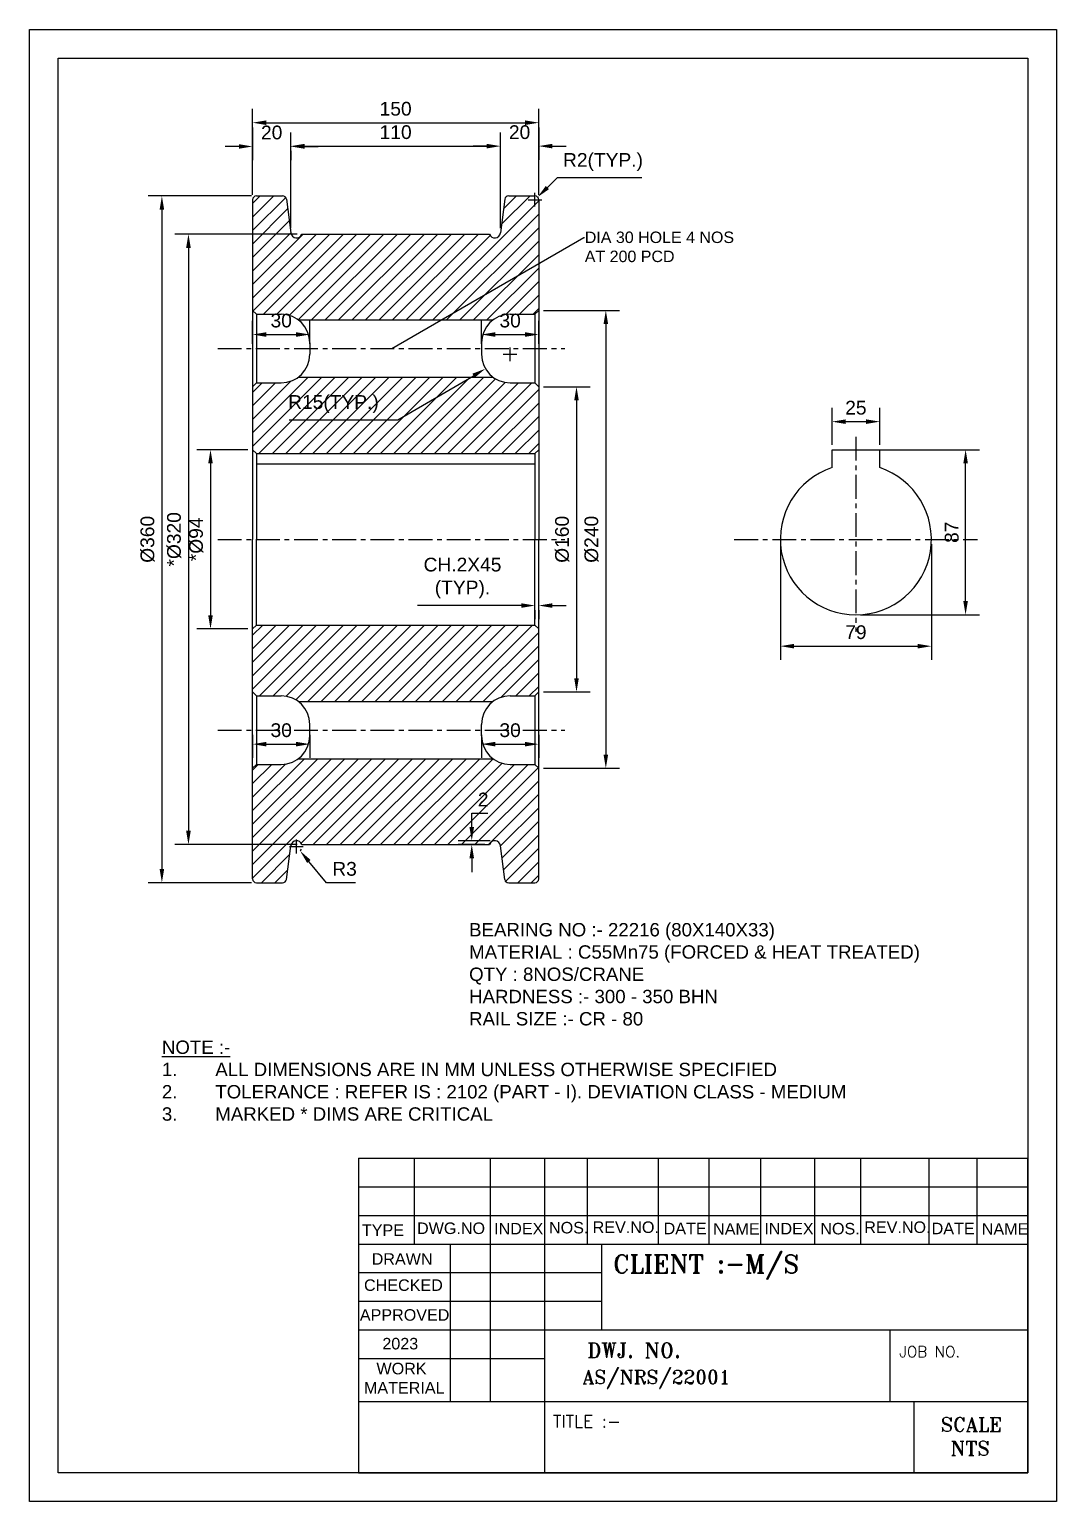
# Model space of a CAD drawing. Header units: inches. Extents: x 479 to 2768, y 129 to 900.
# Drawn here: x 1098 to 1636, y 129 to 900 of the extents above; entities that cross this region are included whole.
import ezdxf
from ezdxf import colors
from ezdxf.entities.mleader import LeaderData, LeaderLine
from ezdxf.math import Vec2, Vec3

# ---------------------------------------------------------------- set-up
doc = ezdxf.new("R2010")
doc.units = ezdxf.units.IN
doc.header["$LTSCALE"] = 10
doc.header["$MEASUREMENT"] = 0
doc.linetypes.add('CENTER', pattern=[2, 1.25, -0.25, 0.25, -0.25])
doc.layers.add('center', color=7, linetype='CENTER')
doc.styles.get("Standard").update_dxf_attribs({"font": 'arial.ttf'})
doc.dimstyles.get("Standard").update_dxf_attribs({"dimscale": 40, "dimtxt": 0.18, "dimasz": 0.18, "dimexe": 0.18, "dimexo": 0.0625, "dimgap": 0.09, "dimtad": 1, "dimtoh": 1, "dimdec": 0, "dimzin": 0, "dimdsep": 46, "dimtxsty": 'Standard', "dimcen": 0.09, "dimadec": 0, "dimazin": 0, "dimtfac": 1, "dimtdec": 0, "dimtofl": 0, "dimtmove": 0, "dimatfit": 3, "dimfxl": 1, "dimtolj": 1, "dimtzin": 0, "dimarcsym": 0})
pattern_1 = [(45, (-429.9646, -79.259), (-3.535534, 3.535534), [])]

# ---------------------------------------------------------------- blocks, each defined once
blk = doc.blocks.new('*D26')
at = {"color": 0, "lineweight": -2, "transparency": 16777216}
for p, q in [((1215.01, 813.62), (1215.01, 858.72)), ((1365.01, 813.62), (1365.01, 858.72)), ((1222.21, 851.52), (1357.81, 851.52))]:
    blk.add_line(p, q, dxfattribs=at)
at = {"color": 0, "transparency": 16777216}
for points in [[(1222.21, 852.72), (1222.21, 850.32), (1215.01, 851.52)], [(1357.81, 852.72), (1357.81, 850.32), (1365.01, 851.52)]]:
    blk.add_solid(points, dxfattribs=at)
at = {"layer": 'Defpoints', "color": 0, "transparency": 16777216}
for p in [(1365.01, 851.52), (1215.01, 811.12), (1365.01, 811.12)]:
    blk.add_point(p, dxfattribs=at)
at = {"color": 0, "transparency": 16777216, "insert": (1290.01, 858.8), "char_height": 7.2, "attachment_point": 5}
blk.add_mtext('\\A1;150', dxfattribs=at)
blk = doc.blocks.new('*D27')
at = {"color": 0, "lineweight": -2, "transparency": 16777216}
for p, q in [((1235.03, 796.23), (1235.03, 846.44)), ((1344.98, 796.23), (1344.98, 846.44)), ((1242.23, 839.24), (1337.78, 839.24))]:
    blk.add_line(p, q, dxfattribs=at)
at = {"color": 0, "transparency": 16777216}
for points in [[(1242.23, 840.44), (1242.23, 838.04), (1235.03, 839.24)], [(1337.78, 840.44), (1337.78, 838.04), (1344.98, 839.24)]]:
    blk.add_solid(points, dxfattribs=at)
at = {"layer": 'Defpoints', "color": 0, "transparency": 16777216}
for p in [(1344.98, 839.24), (1235.03, 793.73), (1344.98, 793.73)]:
    blk.add_point(p, dxfattribs=at)
at = {"color": 0, "transparency": 16777216, "insert": (1290.01, 846.52), "char_height": 7.2, "attachment_point": 5}
blk.add_mtext('\\A1;110', dxfattribs=at)
blk = doc.blocks.new('*D28')
at = {"color": 0, "lineweight": -2, "transparency": 16777216}
for p, q in [((1215.01, 849.02), (1215.01, 831.86)), ((1207.81, 839.06), (1200.61, 839.06)), ((1235.03, 836.74), (1235.03, 831.86)), ((1242.23, 839.06), (1249.43, 839.06))]:
    blk.add_line(p, q, dxfattribs=at)
at = {"color": 0, "transparency": 16777216}
for points in [[(1207.81, 840.26), (1207.81, 837.86), (1215.01, 839.06)], [(1242.23, 840.26), (1242.23, 837.86), (1235.03, 839.06)]]:
    blk.add_solid(points, dxfattribs=at)
at = {"layer": 'Defpoints', "color": 0, "transparency": 16777216}
for p in [(1215.01, 851.52), (1235.03, 839.24), (1235.03, 839.06)]:
    blk.add_point(p, dxfattribs=at)
at = {"color": 0, "transparency": 16777216, "insert": (1225.02, 846.34), "char_height": 7.2, "attachment_point": 5}
blk.add_mtext('\\A1;20', dxfattribs=at)
blk = doc.blocks.new('*D29')
at = {"color": 0, "lineweight": -2, "transparency": 16777216}
for p, q in [((1365.01, 849.02), (1365.01, 832.04)), ((1344.98, 841.74), (1344.98, 846.44)), ((1337.78, 839.24), (1330.58, 839.24)), ((1372.21, 839.24), (1379.41, 839.24))]:
    blk.add_line(p, q, dxfattribs=at)
at = {"color": 0, "transparency": 16777216}
for points in [[(1337.78, 840.44), (1337.78, 838.04), (1344.98, 839.24)], [(1372.21, 840.44), (1372.21, 838.04), (1365.01, 839.24)]]:
    blk.add_solid(points, dxfattribs=at)
at = {"layer": 'Defpoints', "color": 0, "transparency": 16777216}
for p in [(1365.01, 851.52), (1344.98, 839.24), (1365.01, 839.24)]:
    blk.add_point(p, dxfattribs=at)
at = {"color": 0, "transparency": 16777216, "insert": (1354.99, 846.52), "char_height": 7.2, "attachment_point": 5}
blk.add_mtext('\\A1;20', dxfattribs=at)
blk = doc.blocks.new('*D30')
at = {"color": 0, "lineweight": -2, "transparency": 16777216}
for p, q in [((1215.01, 735.62), (1215.01, 747.68)), ((1245.01, 735.62), (1245.01, 747.68)), ((1222.21, 740.48), (1237.81, 740.48))]:
    blk.add_line(p, q, dxfattribs=at)
at = {"color": 0, "transparency": 16777216}
for points in [[(1222.21, 741.68), (1222.21, 739.28), (1215.01, 740.48)], [(1237.81, 741.68), (1237.81, 739.28), (1245.01, 740.48)]]:
    blk.add_solid(points, dxfattribs=at)
at = {"layer": 'Defpoints', "color": 0, "transparency": 16777216}
for p in [(1215.01, 733.12), (1245.01, 740.48), (1245.01, 733.12)]:
    blk.add_point(p, dxfattribs=at)
at = {"color": 0, "transparency": 16777216, "insert": (1230.01, 747.76), "char_height": 7.2, "attachment_point": 5}
blk.add_mtext('\\A1;30', dxfattribs=at)
blk = doc.blocks.new('*D31')
at = {"color": 0, "lineweight": -2, "transparency": 16777216}
for p, q in [((1335.01, 735.62), (1335.01, 747.68)), ((1365.01, 735.62), (1365.01, 747.68)), ((1342.21, 740.48), (1357.81, 740.48))]:
    blk.add_line(p, q, dxfattribs=at)
at = {"color": 0, "transparency": 16777216}
for points in [[(1342.21, 741.68), (1342.21, 739.28), (1335.01, 740.48)], [(1357.81, 741.68), (1357.81, 739.28), (1365.01, 740.48)]]:
    blk.add_solid(points, dxfattribs=at)
at = {"layer": 'Defpoints', "color": 0, "transparency": 16777216}
for p in [(1335.01, 733.12), (1365.01, 740.48), (1365.01, 733.12)]:
    blk.add_point(p, dxfattribs=at)
at = {"color": 0, "transparency": 16777216, "insert": (1350.01, 747.76), "char_height": 7.2, "attachment_point": 5}
blk.add_mtext('\\A1;30', dxfattribs=at)
blk = doc.blocks.new('*D32')
at = {"color": 0, "lineweight": -2, "transparency": 16777216}
for p, q in [((1374.73, 822.59), (1369.58, 817.55)), ((1419.09, 822.59), (1374.73, 822.59)), ((1359.41, 811.12), (1366.61, 811.12)), ((1363.01, 807.52), (1363.01, 814.72))]:
    blk.add_line(p, q, dxfattribs=at)
at = {"color": 0, "transparency": 16777216}
blk.add_solid([(1368.74, 818.41), (1370.42, 816.7), (1364.44, 812.52)], dxfattribs=at)
at = {"layer": 'Defpoints', "color": 0, "transparency": 16777216}
for p in [(1363.01, 811.12), (1364.44, 812.52)]:
    blk.add_point(p, dxfattribs=at)
at = {"color": 0, "transparency": 16777216, "insert": (1398.71, 830.91), "char_height": 7.2, "attachment_point": 5}
blk.add_mtext('\\A1;R2(TYP.)', dxfattribs=at)
blk = doc.blocks.new('*D33')
at = {"color": 0, "lineweight": -2, "transparency": 16777216}
for p, q in [((1350.01, 726.52), (1350.01, 733.72)), ((1346.41, 730.12), (1353.61, 730.12)), ((1291.18, 695.7), (1330.85, 718.91)), ((1234.24, 695.7), (1291.18, 695.7))]:
    blk.add_line(p, q, dxfattribs=at)
at = {"color": 0, "transparency": 16777216}
blk.add_solid([(1330.24, 719.94), (1331.45, 717.87), (1337.06, 722.54)], dxfattribs=at)
at = {"layer": 'Defpoints', "color": 0, "transparency": 16777216}
for p in [(1350.01, 730.12), (1337.06, 722.54)]:
    blk.add_point(p, dxfattribs=at)
at = {"color": 0, "transparency": 16777216, "insert": (1257.41, 704.02), "char_height": 7.2, "attachment_point": 5}
blk.add_mtext('\\A1;R15(TYP.)', dxfattribs=at)
blk = doc.blocks.new('*D34')
at = {"color": 0, "lineweight": -2, "transparency": 16777216}
for p, q in [((1212.51, 680.12), (1185.75, 680.12)), ((1192.95, 672.92), (1192.95, 593.32)), ((1212.51, 586.12), (1185.75, 586.12))]:
    blk.add_line(p, q, dxfattribs=at)
at = {"color": 0, "transparency": 16777216}
for points in [[(1191.75, 672.92), (1194.15, 672.92), (1192.95, 680.12)], [(1191.75, 593.32), (1194.15, 593.32), (1192.95, 586.12)]]:
    blk.add_solid(points, dxfattribs=at)
at = {"layer": 'Defpoints', "color": 0, "transparency": 16777216}
for p in [(1215.01, 680.12), (1192.95, 586.12), (1215.01, 586.12)]:
    blk.add_point(p, dxfattribs=at)
at = {"color": 0, "transparency": 16777216, "insert": (1185.47, 633.12), "char_height": 7.2, "attachment_point": 5, "rotation": 90}
blk.add_mtext('\\A1;*%%C94', dxfattribs=at)
blk = doc.blocks.new('*D35')
at = {"color": 0, "lineweight": -2, "transparency": 16777216}
for p, q in [((1238.34, 793.12), (1174.18, 793.12)), ((1181.38, 785.92), (1181.38, 480.32)), ((1238.34, 473.12), (1174.18, 473.12))]:
    blk.add_line(p, q, dxfattribs=at)
at = {"color": 0, "transparency": 16777216}
for points in [[(1180.18, 785.92), (1182.58, 785.92), (1181.38, 793.12)], [(1180.18, 480.32), (1182.58, 480.32), (1181.38, 473.12)]]:
    blk.add_solid(points, dxfattribs=at)
at = {"layer": 'Defpoints', "color": 0, "transparency": 16777216}
for p in [(1240.84, 793.12), (1181.38, 473.12), (1240.84, 473.12)]:
    blk.add_point(p, dxfattribs=at)
at = {"color": 0, "transparency": 16777216, "insert": (1173.9, 633.12), "char_height": 7.2, "attachment_point": 5, "rotation": 90}
blk.add_mtext('\\A1;*%%C320', dxfattribs=at)
blk = doc.blocks.new('*D36')
at = {"color": 0, "lineweight": -2, "transparency": 16777216}
for p, q in [((1214.51, 813.12), (1160.26, 813.12)), ((1167.46, 805.92), (1167.46, 460.32)), ((1214.51, 453.12), (1160.26, 453.12))]:
    blk.add_line(p, q, dxfattribs=at)
at = {"color": 0, "transparency": 16777216}
for points in [[(1166.26, 805.92), (1168.66, 805.92), (1167.46, 813.12)], [(1166.26, 460.32), (1168.66, 460.32), (1167.46, 453.12)]]:
    blk.add_solid(points, dxfattribs=at)
at = {"layer": 'Defpoints', "color": 0, "transparency": 16777216}
for p in [(1217.01, 813.12), (1167.46, 453.12), (1217.01, 453.12)]:
    blk.add_point(p, dxfattribs=at)
at = {"color": 0, "transparency": 16777216, "insert": (1159.98, 633.12), "char_height": 7.2, "attachment_point": 5, "rotation": 90}
blk.add_mtext('\\A1;%%C360', dxfattribs=at)
blk = doc.blocks.new('*D37')
at = {"color": 0, "lineweight": -2, "transparency": 16777216}
for p, q in [((1367.51, 713.12), (1392.02, 713.12)), ((1384.82, 705.92), (1384.82, 560.32)), ((1367.51, 553.12), (1392.02, 553.12))]:
    blk.add_line(p, q, dxfattribs=at)
at = {"color": 0, "transparency": 16777216}
for points in [[(1383.62, 705.92), (1386.02, 705.92), (1384.82, 713.12)], [(1383.62, 560.32), (1386.02, 560.32), (1384.82, 553.12)]]:
    blk.add_solid(points, dxfattribs=at)
at = {"layer": 'Defpoints', "color": 0, "transparency": 16777216}
for p in [(1365.01, 713.12), (1365.01, 553.12), (1384.82, 553.12)]:
    blk.add_point(p, dxfattribs=at)
at = {"color": 0, "transparency": 16777216, "insert": (1377.34, 633.12), "char_height": 7.2, "attachment_point": 5, "rotation": 90}
blk.add_mtext('\\A1;%%C160', dxfattribs=at)
blk = doc.blocks.new('*D38')
at = {"color": 0, "lineweight": -2, "transparency": 16777216}
for p, q in [((1367.51, 753.12), (1407.4, 753.12)), ((1400.2, 745.92), (1400.2, 520.32)), ((1367.51, 513.12), (1407.4, 513.12))]:
    blk.add_line(p, q, dxfattribs=at)
at = {"color": 0, "transparency": 16777216}
for points in [[(1399, 745.92), (1401.4, 745.92), (1400.2, 753.12)], [(1399, 520.32), (1401.4, 520.32), (1400.2, 513.12)]]:
    blk.add_solid(points, dxfattribs=at)
at = {"layer": 'Defpoints', "color": 0, "transparency": 16777216}
for p in [(1365.01, 753.12), (1365.01, 513.12), (1400.2, 513.12)]:
    blk.add_point(p, dxfattribs=at)
at = {"color": 0, "transparency": 16777216, "insert": (1392.72, 633.12), "char_height": 7.2, "attachment_point": 5, "rotation": 90}
blk.add_mtext('\\A1;%%C240', dxfattribs=at)
blk = doc.blocks.new('*D39')
at = {"color": 0, "lineweight": -2, "transparency": 16777216}
for p, q in [((1355.81, 598.41), (1301.5, 598.41)), ((1363.01, 596.06), (1363.01, 591.21)), ((1365.01, 596.06), (1365.01, 591.21)), ((1372.21, 598.41), (1379.41, 598.41))]:
    blk.add_line(p, q, dxfattribs=at)
at = {"color": 0, "transparency": 16777216}
for points in [[(1355.81, 599.61), (1355.81, 597.21), (1363.01, 598.41)], [(1372.21, 599.61), (1372.21, 597.21), (1365.01, 598.41)]]:
    blk.add_solid(points, dxfattribs=at)
at = {"layer": 'Defpoints', "color": 0, "transparency": 16777216}
for p in [(1363.01, 598.56), (1363.01, 598.41), (1365.01, 598.56)]:
    blk.add_point(p, dxfattribs=at)
at = {"color": 0, "transparency": 16777216, "insert": (1325.05, 612.79), "char_height": 7.2, "attachment_point": 5}
blk.add_mtext('\\A1;CH.2X45\\P(TYP).', dxfattribs=at)
blk = doc.blocks.new('*D40')
at = {"color": 0, "lineweight": -2, "transparency": 16777216}
for p, q in [((1215.01, 530.62), (1215.01, 518.55)), ((1222.21, 525.75), (1237.81, 525.75)), ((1245.01, 530.62), (1245.01, 518.55))]:
    blk.add_line(p, q, dxfattribs=at)
at = {"color": 0, "transparency": 16777216}
for points in [[(1222.21, 526.95), (1222.21, 524.55), (1215.01, 525.75)], [(1237.81, 526.95), (1237.81, 524.55), (1245.01, 525.75)]]:
    blk.add_solid(points, dxfattribs=at)
at = {"layer": 'Defpoints', "color": 0, "transparency": 16777216}
for p in [(1215.01, 533.12), (1245.01, 533.12), (1245.01, 525.75)]:
    blk.add_point(p, dxfattribs=at)
at = {"color": 0, "transparency": 16777216, "insert": (1230.01, 533.03), "char_height": 7.2, "attachment_point": 5}
blk.add_mtext('\\A1;30', dxfattribs=at)
blk = doc.blocks.new('*D41')
at = {"color": 0, "lineweight": -2, "transparency": 16777216}
for p, q in [((1335.01, 530.62), (1335.01, 518.55)), ((1342.21, 525.75), (1357.81, 525.75)), ((1365.01, 530.62), (1365.01, 518.55))]:
    blk.add_line(p, q, dxfattribs=at)
at = {"color": 0, "transparency": 16777216}
for points in [[(1342.21, 526.95), (1342.21, 524.55), (1335.01, 525.75)], [(1357.81, 526.95), (1357.81, 524.55), (1365.01, 525.75)]]:
    blk.add_solid(points, dxfattribs=at)
at = {"layer": 'Defpoints', "color": 0, "transparency": 16777216}
for p in [(1335.01, 533.12), (1365.01, 533.12), (1365.01, 525.75)]:
    blk.add_point(p, dxfattribs=at)
at = {"color": 0, "transparency": 16777216, "insert": (1350.01, 533.03), "char_height": 7.2, "attachment_point": 5}
blk.add_mtext('\\A1;30', dxfattribs=at)
blk = doc.blocks.new('*D42')
at = {"color": 0, "lineweight": -2, "transparency": 16777216}
for p, q in [((1234.41, 472.12), (1241.61, 472.12)), ((1238.01, 468.52), (1238.01, 475.72)), ((1253.82, 453.06), (1244.52, 464.27)), ((1269.03, 453.06), (1253.82, 453.06))]:
    blk.add_line(p, q, dxfattribs=at)
blk.add_arc((1238.01, 472.12), 3, 309.68425, 331.72474, dxfattribs=at)
at = {"color": 0, "transparency": 16777216}
blk.add_solid([(1245.44, 465.03), (1243.6, 463.5), (1239.92, 469.81)], dxfattribs=at)
at = {"layer": 'Defpoints', "color": 0, "transparency": 16777216}
for p in [(1238.01, 472.12), (1239.92, 469.81)]:
    blk.add_point(p, dxfattribs=at)
at = {"color": 0, "transparency": 16777216, "insert": (1263.22, 460.34), "char_height": 7.2, "attachment_point": 5}
blk.add_mtext('\\A1;R3', dxfattribs=at)
blk = doc.blocks.new('*D43')
at = {"color": 0, "lineweight": -2, "transparency": 16777216}
for p, q in [((1329.9, 482.32), (1329.9, 489.52)), ((1329.9, 489.52), (1338.27, 489.52)), ((1339.51, 475.12), (1322.7, 475.12)), ((1336.68, 473.12), (1322.7, 473.12)), ((1329.9, 465.92), (1329.9, 458.72))]:
    blk.add_line(p, q, dxfattribs=at)
at = {"color": 0, "transparency": 16777216}
for points in [[(1328.7, 482.32), (1331.1, 482.32), (1329.9, 475.12)], [(1328.7, 465.92), (1331.1, 465.92), (1329.9, 473.12)]]:
    blk.add_solid(points, dxfattribs=at)
at = {"layer": 'Defpoints', "color": 0, "transparency": 16777216}
for p in [(1329.9, 475.12), (1339.18, 473.12), (1342.01, 475.12)]:
    blk.add_point(p, dxfattribs=at)
at = {"color": 0, "transparency": 16777216, "insert": (1335.88, 496.73), "char_height": 7.2, "attachment_point": 5}
blk.add_mtext('\\A1;2', dxfattribs=at)
blk = doc.blocks.new('*D44')
at = {"color": 0, "lineweight": -2, "transparency": 16777216}
for p, q in [((1518.78, 682.62), (1518.78, 702.01)), ((1525.98, 694.81), (1536.58, 694.81)), ((1543.78, 682.62), (1543.78, 702.01))]:
    blk.add_line(p, q, dxfattribs=at)
at = {"color": 0, "transparency": 16777216}
for points in [[(1525.98, 696.01), (1525.98, 693.61), (1518.78, 694.81)], [(1536.58, 696.01), (1536.58, 693.61), (1543.78, 694.81)]]:
    blk.add_solid(points, dxfattribs=at)
at = {"layer": 'Defpoints', "color": 0, "transparency": 16777216}
for p in [(1543.78, 694.81), (1518.78, 680.12), (1543.78, 680.12)]:
    blk.add_point(p, dxfattribs=at)
at = {"color": 0, "transparency": 16777216, "insert": (1531.28, 702.08), "char_height": 7.2, "attachment_point": 5}
blk.add_mtext('\\A1;25', dxfattribs=at)
blk = doc.blocks.new('*D45')
at = {"color": 0, "lineweight": -2, "transparency": 16777216}
for p, q in [((1533.78, 680.12), (1596, 680.12)), ((1588.8, 600.72), (1588.8, 672.92)), ((1533.78, 593.52), (1596, 593.52))]:
    blk.add_line(p, q, dxfattribs=at)
at = {"color": 0, "transparency": 16777216}
for points in [[(1587.6, 672.92), (1590, 672.92), (1588.8, 680.12)], [(1587.6, 600.72), (1590, 600.72), (1588.8, 593.52)]]:
    blk.add_solid(points, dxfattribs=at)
at = {"layer": 'Defpoints', "color": 0, "transparency": 16777216}
for p in [(1531.28, 680.12), (1588.8, 680.12), (1531.28, 593.52)]:
    blk.add_point(p, dxfattribs=at)
at = {"color": 0, "transparency": 16777216, "insert": (1581.52, 636.82), "char_height": 7.2, "attachment_point": 5, "rotation": 90}
blk.add_mtext('\\A1;87', dxfattribs=at)
blk = doc.blocks.new('*D46')
at = {"color": 0, "lineweight": -2, "transparency": 16777216}
for p, q in [((1491.68, 630.62), (1491.68, 569.91)), ((1570.88, 630.62), (1570.88, 569.91)), ((1498.88, 577.11), (1563.68, 577.11))]:
    blk.add_line(p, q, dxfattribs=at)
at = {"color": 0, "transparency": 16777216}
for points in [[(1498.88, 578.31), (1498.88, 575.91), (1491.68, 577.11)], [(1563.68, 578.31), (1563.68, 575.91), (1570.88, 577.11)]]:
    blk.add_solid(points, dxfattribs=at)
at = {"layer": 'Defpoints', "color": 0, "transparency": 16777216}
for p in [(1491.68, 633.12), (1570.88, 633.12), (1570.88, 577.11)]:
    blk.add_point(p, dxfattribs=at)
at = {"color": 0, "transparency": 16777216, "insert": (1531.28, 584.39), "char_height": 7.2, "attachment_point": 5}
blk.add_mtext('\\A1;79', dxfattribs=at)

msp = doc.modelspace()

# ---------------------------------------------------------------- hatches: boundary and pattern name
h = msp.add_hatch()
h.set_pattern_fill('ANSI31', color=256, scale=40)
h.set_pattern_definition(pattern_1)
h.paths.add_polyline_path([(1365.01, 813.12), (1347.51, 813.12), (1344.98, 793.73, -0.789101), (1339.18, 793.12), (1240.84, 793.12, -0.789101), (1235.03, 793.73), (1232.51, 813.12), (1215.01, 813.12), (1215.01, 753.12), (1217.01, 751.12), (1230.01, 751.12, -0.162278), (1239.01, 748.12), (1341.01, 748.12, -0.162278), (1350.01, 751.12), (1363.01, 751.12), (1365.01, 753.12)])
h.paths.add_polyline_path([(1365.01, 713.12), (1363.01, 715.12), (1350.01, 715.12, -0.162278), (1341.01, 718.12), (1239.01, 718.12, -0.162278), (1230.01, 715.12), (1217.01, 715.12), (1215.01, 713.12), (1215.01, 680.12), (1217.01, 678.12), (1363.01, 678.12), (1365.01, 680.12)])
h = msp.add_hatch()
h.set_pattern_fill('ANSI31', color=256, scale=40)
h.set_pattern_definition(pattern_1)
h.paths.add_polyline_path([(1365.01, 453.12), (1347.51, 453.12), (1344.98, 472.5, 0.789101), (1339.18, 473.12), (1240.84, 473.12, 0.789101), (1235.03, 472.5), (1232.51, 453.12), (1215.01, 453.12), (1215.01, 513.12), (1217.01, 515.12), (1230.01, 515.12, 0.162278), (1239.01, 518.12), (1341.01, 518.12, 0.162278), (1350.01, 515.12), (1363.01, 515.12), (1365.01, 513.12)])
h.paths.add_polyline_path([(1365.01, 553.12), (1363.01, 551.12), (1350.01, 551.12, 0.162278), (1341.01, 548.12), (1239.01, 548.12, 0.162278), (1230.01, 551.12), (1217.01, 551.12), (1215.01, 553.12), (1215.01, 586.12), (1217.01, 588.12), (1363.01, 588.12), (1365.01, 586.12)])

# ---------------------------------------------------------------- linework, layer by layer
for p, q in [((1215.01, 811.12), (1215.01, 633.12)), ((1217.01, 813.12), (1230.75, 813.12)), ((1232.73, 811.37), (1235.03, 793.73)), ((1347.28, 811.37), (1344.98, 793.73)), ((1349.26, 813.12), (1363.01, 813.12)), ((1365.01, 811.12), (1365.01, 633.12)), ((1240.84, 793.12), (1339.18, 793.12)), ((1215.01, 753.12), (1217.01, 751.12)), ((1217.01, 751.12), (1230.01, 751.12)), ((1217.01, 751.12), (1217.01, 715.12)), ((1350.01, 751.12), (1363.01, 751.12)), ((1363.01, 751.12), (1365.01, 753.12)), ((1363.01, 751.12), (1363.01, 715.12)), ((1239.01, 748.12), (1341.01, 748.12)), ((1245.01, 736.12), (1245.01, 730.12)), ((1335.01, 736.12), (1335.01, 730.12)), ((1239.01, 718.12), (1341.01, 718.12)), ((1215.01, 713.12), (1217.01, 715.12)), ((1217.01, 715.12), (1230.01, 715.12)), ((1350.01, 715.12), (1363.01, 715.12)), ((1363.01, 715.12), (1365.01, 713.12)), ((1215.01, 680.12), (1217.01, 678.12)), ((1363.01, 678.12), (1365.01, 680.12)), ((1518.78, 670.69), (1518.78, 680.12)), ((1518.78, 680.12), (1543.78, 680.12)), ((1543.78, 670.69), (1543.78, 680.12)), ((1217.01, 678.12), (1217.01, 633.12)), ((1217.01, 678.12), (1363.01, 678.12)), ((1217.01, 672.72), (1363.01, 672.72)), ((1363.01, 678.12), (1363.01, 633.12)), ((1215.01, 455.12), (1215.01, 633.12)), ((1217.01, 588.12), (1217.01, 633.12)), ((1363.01, 588.12), (1363.01, 633.12)), ((1365.01, 455.12), (1365.01, 633.12)), ((1215.01, 586.12), (1217.01, 588.12)), ((1217.01, 588.12), (1363.01, 588.12)), ((1363.01, 588.12), (1365.01, 586.12)), ((1215.01, 553.12), (1217.01, 551.12)), ((1217.01, 551.12), (1230.01, 551.12)), ((1217.01, 551.12), (1217.01, 515.12)), ((1239.01, 548.12), (1341.01, 548.12)), ((1350.01, 551.12), (1363.01, 551.12)), ((1363.01, 551.12), (1365.01, 553.12)), ((1363.01, 551.12), (1363.01, 515.12)), ((1245.01, 530.12), (1245.01, 536.12)), ((1335.01, 530.12), (1335.01, 536.12)), ((1239.01, 518.12), (1341.01, 518.12)), ((1215.01, 513.12), (1217.01, 515.12)), ((1217.01, 515.12), (1230.01, 515.12)), ((1350.01, 515.12), (1363.01, 515.12)), ((1363.01, 515.12), (1365.01, 513.12)), ((1232.73, 454.86), (1235.03, 472.5)), ((1240.84, 473.12), (1339.18, 473.12)), ((1347.28, 454.86), (1344.98, 472.5)), ((1217.01, 453.12), (1230.75, 453.12)), ((1349.26, 453.12), (1363.01, 453.12)), ((1270.49, 308.73), (1621.49, 308.73)), ((1270.49, 308.73), (1270.49, 143.73)), ((1299.74, 308.73), (1299.74, 263.73)), ((1339.49, 308.73), (1339.49, 263.73)), ((1367.99, 308.73), (1367.99, 143.73)), ((1390.46, 308.73), (1390.46, 263.73)), ((1427.62, 308.73), (1427.62, 263.73)), ((1454.17, 308.73), (1454.17, 263.73)), ((1481.33, 308.73), (1481.33, 263.73)), ((1509.66, 308.73), (1509.66, 263.73)), ((1533.74, 308.73), (1533.74, 263.73)), ((1569.58, 308.73), (1569.58, 263.73)), ((1594.74, 308.73), (1594.74, 263.73)), ((1621.49, 143.73), (1621.49, 308.73)), ((1270.49, 293.73), (1621.49, 293.73)), ((1270.49, 278.73), (1621.49, 278.73)), ((1270.49, 263.73), (1621.49, 263.73)), ((1318.66, 263.73), (1318.66, 181.23)), ((1339.49, 263.73), (1339.49, 181.23)), ((1397.99, 263.73), (1397.99, 218.73)), ((1270.49, 248.73), (1397.99, 248.73)), ((1270.49, 233.73), (1397.99, 233.73)), ((1270.49, 218.73), (1397.99, 218.73)), ((1397.99, 218.73), (1621.49, 218.73)), ((1549.11, 218.73), (1549.11, 181.23)), ((1270.49, 203.73), (1367.99, 203.73)), ((1270.49, 181.23), (1621.49, 181.23)), ((1561.62, 181.23), (1561.62, 143.73)), ((1270.49, 143.73), (1621.49, 143.73))]:
    msp.add_line(p, q)
for points in [[(1098.03, 900.4), (1636.49, 900.4), (1636.49, 128.73), (1098.03, 128.73)], [(1113.03, 885.4), (1621.49, 885.4), (1621.49, 143.73), (1113.03, 143.73)]]:
    msp.add_lwpolyline(points, close=True)
for centre, radius, start, end in [((1217.01, 811.12), 2, 90, 180), ((1230.75, 811.12), 2, 7.42073, 90), ((1349.26, 811.12), 2, 90, 172.57927), ((1363.01, 811.12), 2, 0, 90), ((1238.01, 794.12), 3, 187.42073, 340.52878), ((1342.01, 794.12), 3, 199.47122, 352.57927), ((1230.01, 736.12), 15, 0, 90), ((1350.01, 736.12), 15, 90, 180), ((1230.01, 730.12), 15, 270, 0), ((1350.01, 730.12), 15, 180, 270), ((1531.28, 633.12), 39.6, 108.40045, 71.59955), ((1230.01, 536.12), 15, 0, 90), ((1350.01, 536.12), 15, 90, 180), ((1230.01, 530.12), 15, 270, 0), ((1350.01, 530.12), 15, 180, 270), ((1238.01, 472.12), 3, 19.47122, 172.57927), ((1342.01, 472.12), 3, 7.42073, 160.52878), ((1217.01, 455.12), 2, 180, 270), ((1230.75, 455.12), 2, 270, 352.57927), ((1349.26, 455.12), 2, 187.42073, 270), ((1363.01, 455.12), 2, 270, 0)]:
    msp.add_arc(centre, radius, start, end)
at = {"layer": 'center'}
for p, q in [((1196.76, 733.12), (1378.77, 733.12)), ((1531.28, 686.91), (1531.28, 584.55)), ((1196.76, 633.12), (1378.77, 633.12)), ((1467.52, 633.12), (1595.04, 633.12)), ((1196.76, 533.12), (1378.77, 533.12))]:
    msp.add_line(p, q, dxfattribs=at)

# ---------------------------------------------------------------- texts
at = {"attachment_point": 1}
for s, width, gutter_width, heights, insert, char_height in [('BEARING NO :- 22216 (80X140X33)\\PMATERIAL : C55Mn75 (FORCED & HEAT TREATED)\\PQTY : 8NOS/CRANE\\PHARDNESS :- 300 - 350 BHN\\PRAIL SIZE :- CR - 80', 263.4291, 14.41, [0], (1328.52, 431.98), 7), ('{\\LNOTE :-\\P\\pxi-3,l3.77626,t3.77626;}1.^IALL DIMENSIONS ARE IN MM UNLESS OTHERWISE SPECIFIED\\P2.^ITOLERANCE : REFER IS : 2102 (PART - I). DEVIATION CLASS - MEDIUM\\P3.^IMARKED * DIMS ARE CRITICAL', 407.4137, 14.41, [67.45], (1167.46, 370.39), 7), ('TYPE', 459.7096, 0.756, [0], (1272.32, 274.02), 6.048), ('DWG.NO', 459.7096, 0.756, [6.26], (1301.21, 275.02), 6.048), ('INDEX', 459.7096, 0.756, [0], (1341.62, 274.81), 6.048), ('NOS.', 459.7096, 0.756, [0], (1370.41, 275.32), 6.048), ('REV.NO.', 459.7096, 0.756, [0], (1393.29, 275.57), 6.048), ('DATE', 459.7096, 0.756, [0], (1430.5, 274.9), 6.048), ('NAME', 459.7096, 0.756, [0], (1456.44, 274.63), 6.048), ('INDEX', 459.7096, 0.756, [0], (1483.3, 274.81), 6.048), ('NOS.', 459.7096, 0.756, [0], (1512.64, 274.81), 6.048), ('REV.NO.', 459.7096, 0.756, [0], (1535.67, 275.57), 6.048), ('DATE', 459.7096, 0.756, [0], (1571.01, 274.9), 6.048), ('NAME', 459.7096, 0.756, [0], (1597.28, 274.63), 6.048), ('DRAWN', 459.7096, 0.756, [0], (1277.44, 258.91), 6.048), ('CHECKED', 459.7096, 0.756, [0], (1273.43, 245.2), 6.048), ('APPROVED', 459.7096, 0.756, [0], (1271.24, 229.57), 6.048), ('2023', 459.7096, 0.756, [0], (1283.04, 214.53), 6.048), ('WORK', 459.7096, 0.756, [0], (1279.94, 201.45), 6.048), ('MATERIAL', 459.7096, 0.756, [0], (1273.4, 191.38), 6.048)]:
    msp.add_mtext_dynamic_manual_height_columns(s, width=width, gutter_width=gutter_width, heights=heights, dxfattribs=dict(at, insert=insert, char_height=char_height))
at = {"color": 6, "char_height": 0.2, "attachment_point": 1}
for insert in [(1318.66, 263.73), (1318.66, 263.52)]:
    msp.add_mtext_dynamic_manual_height_columns('{\\C256;\\c16777215;05/05}', width=20.8205, gutter_width=1, heights=[0], dxfattribs=dict(at, insert=insert))
at = {"lineweight": 13, "attachment_point": 1}
for s, width, gutter_width, insert, char_height in [('{\\Fromant|c0;CLIENT :-M/S}', 729.6977, 1.2, (1403.97, 258.05), 9.6), ('{\\Fromant|c0;DWJ. NO.}', 597.6225, 0.983, (1390.42, 211.98), 7.8624)]:
    msp.add_mtext_dynamic_manual_height_columns(s, width=width, gutter_width=gutter_width, heights=[0], dxfattribs=dict(at, insert=insert, char_height=char_height))
at = {"lineweight": 15, "attachment_point": 1}
for s, width, gutter_width, heights, insert, char_height in [('{\\Fromant|c0;JOB NO.}', 437.8186, 0.72, [0], (1554.09, 210.16), 5.76), ('{\\Fromant|c0;AS/NRS/22001}', 545.9051, 0.898, [0], (1387.98, 197.59), 7.182), ('{\\Fromant|c0;TITLE :-}', 659.9386, 1.09, [8.83], (1372.45, 174.06), 6.5), ('{\\Fromant|c0;SCALE\\P NTS}', 569.1642, 0.936, [0], (1575.73, 172.86), 7.488)]:
    msp.add_mtext_dynamic_manual_height_columns(s, width=width, gutter_width=gutter_width, heights=heights, dxfattribs=dict(at, insert=insert, char_height=char_height))

# ---------------------------------------------------------------- dimensions: what is measured, and where the dimension line sits
for base, p1, p2, picture, middle in [((1365.01, 851.52), (1215.01, 811.12), (1365.01, 811.12), '*D26', (1290.01, 858.8)), ((1344.98, 839.24), (1235.03, 793.73), (1344.98, 793.73), '*D27', (1290.01, 846.52)), ((1365.01, 839.24), (1344.98, 839.24), (1365.01, 851.52), '*D29', (1354.99, 846.52)), ((1245.01, 740.48), (1215.01, 733.12), (1245.01, 733.12), '*D30', (1230.01, 747.76)), ((1365.01, 740.48), (1335.01, 733.12), (1365.01, 733.12), '*D31', (1350.01, 747.76)), ((1543.78, 694.81), (1518.78, 680.12), (1543.78, 680.12), '*D44', (1531.28, 702.08)), ((1570.88, 577.11), (1491.68, 633.12), (1570.88, 633.12), '*D46', (1531.28, 584.39)), ((1245.01, 525.75), (1215.01, 533.12), (1245.01, 533.12), '*D40', (1230.01, 533.03)), ((1365.01, 525.75), (1335.01, 533.12), (1365.01, 533.12), '*D41', (1350.01, 533.03))]:
    dim = msp.add_linear_dim(base=base, p1=p1, p2=p2, dimstyle='Standard')
    dim.commit()
    dim.dimension.update_dxf_attribs({"geometry": picture, "text_midpoint": middle})
dim = msp.add_linear_dim(base=(1235.03, 839.06), p1=(1215.01, 851.52), p2=(1235.03, 839.24), dimstyle='Standard')
dim.commit()
dim.dimension.update_dxf_attribs({"geometry": '*D28', "text_midpoint": (1225.02, 839.06), "dimtype": 160})
dim = msp.add_radius_dim(center=(1363.01, 811.12), mpoint=(1364.44, 812.52), text='<>(TYP.)', dimstyle='Standard')
dim.commit()
dim.dimension.update_dxf_attribs({"geometry": '*D32', "text_midpoint": (1398.71, 830.91)})
for base, p1, p2, text, picture, middle in [((1167.46, 453.12), (1217.01, 813.12), (1217.01, 453.12), '%%C<>', '*D36', (1159.98, 633.12)), ((1181.38, 473.12), (1240.84, 793.12), (1240.84, 473.12), '*%%C<>', '*D35', (1173.9, 633.12)), ((1400.2, 513.12), (1365.01, 753.12), (1365.01, 513.12), '%%C<>', '*D38', (1392.72, 633.12)), ((1384.82, 553.12), (1365.01, 713.12), (1365.01, 553.12), '%%C<>', '*D37', (1377.34, 633.12)), ((1192.95, 586.12), (1215.01, 680.12), (1215.01, 586.12), '*%%C<>', '*D34', (1185.47, 633.12))]:
    dim = msp.add_linear_dim(base=base, p1=p1, p2=p2, angle=90, text=text, dimstyle='Standard')
    dim.commit()
    dim.dimension.update_dxf_attribs({"geometry": picture, "text_midpoint": middle})
dim = msp.add_radius_dim(center=(1350.01, 730.12), mpoint=(1337.06, 722.54), text='<>(TYP.)', dimstyle='Standard')
dim.commit()
dim.dimension.update_dxf_attribs({"geometry": '*D33', "text_midpoint": (1257.41, 695.7), "dimtype": 164})
for base, p1, p2, picture, middle in [((1588.8, 680.12), (1531.28, 593.52), (1531.28, 680.12), '*D45', (1581.52, 636.82)), ((1329.9, 475.12), (1339.18, 473.12), (1342.01, 475.12), '*D43', (1335.88, 496.73))]:
    dim = msp.add_linear_dim(base=base, p1=p1, p2=p2, angle=90, dimstyle='Standard')
    dim.commit()
    dim.dimension.update_dxf_attribs({"geometry": picture, "text_midpoint": middle})
dim = msp.add_linear_dim(base=(1363.01, 598.41), p1=(1365.01, 598.56), p2=(1363.01, 598.56), text='CH.<>X45\\P(TYP).', dimstyle='Standard')
dim.commit()
dim.dimension.update_dxf_attribs({"geometry": '*D39', "text_midpoint": (1325.05, 612.79)})
dim = msp.add_radius_dim(center=(1238.01, 472.12), mpoint=(1239.92, 469.81), dimstyle='Standard')
dim.commit()
dim.dimension.update_dxf_attribs({"geometry": '*D42', "text_midpoint": (1263.22, 460.34)})

# ---------------------------------------------------------------- leaders
ml = msp.add_multileader_mtext('Standard')
ml.set_content('DIA 30 HOLE 4 NOS\\PAT 200 PCD', color=256)
ml.set_leader_properties()
ml.build(insert=Vec2(0, 0))
ml.multileader.update_dxf_attribs({"dogleg_length": 0.36, "arrow_head_size": 0.18})
ctx = ml.context
ctx.base_point, ctx.char_height, ctx.arrow_head_size, ctx.landing_gap_size, ctx.plane_origin = Vec3(1389.08, 791.4), 6, 0.18, 0.09, Vec3(1287.77, 733.12)
notes = []
notes.append((ctx, [(0, (1, 1, 0), (1388.72, 791.4), (1, 0), 0.36, [(0, [(1287.77, 733.12)], 0, [])])]))
ctx.mtext.insert, ctx.mtext.flow_direction = Vec3(1389.17, 794.45), 5
for ctx, leaders in notes:
    for number, flags, end, landing, length, lines in leaders:
        leader = LeaderData()
        leader.index, (leader.has_last_leader_line, leader.has_dogleg_vector, leader.attachment_direction) = number, flags
        leader.last_leader_point, leader.dogleg_vector, leader.dogleg_length = Vec3(end), Vec3(landing), length
        for number, points, colour, breaks in lines:
            line = LeaderLine()
            line.index, line.vertices, line.color, line.breaks = number, Vec3.list(points), colors.encode_raw_color(colour), breaks
            leader.lines.append(line)
        ctx.leaders.append(leader)

doc.saveas('drawing.dxf')
